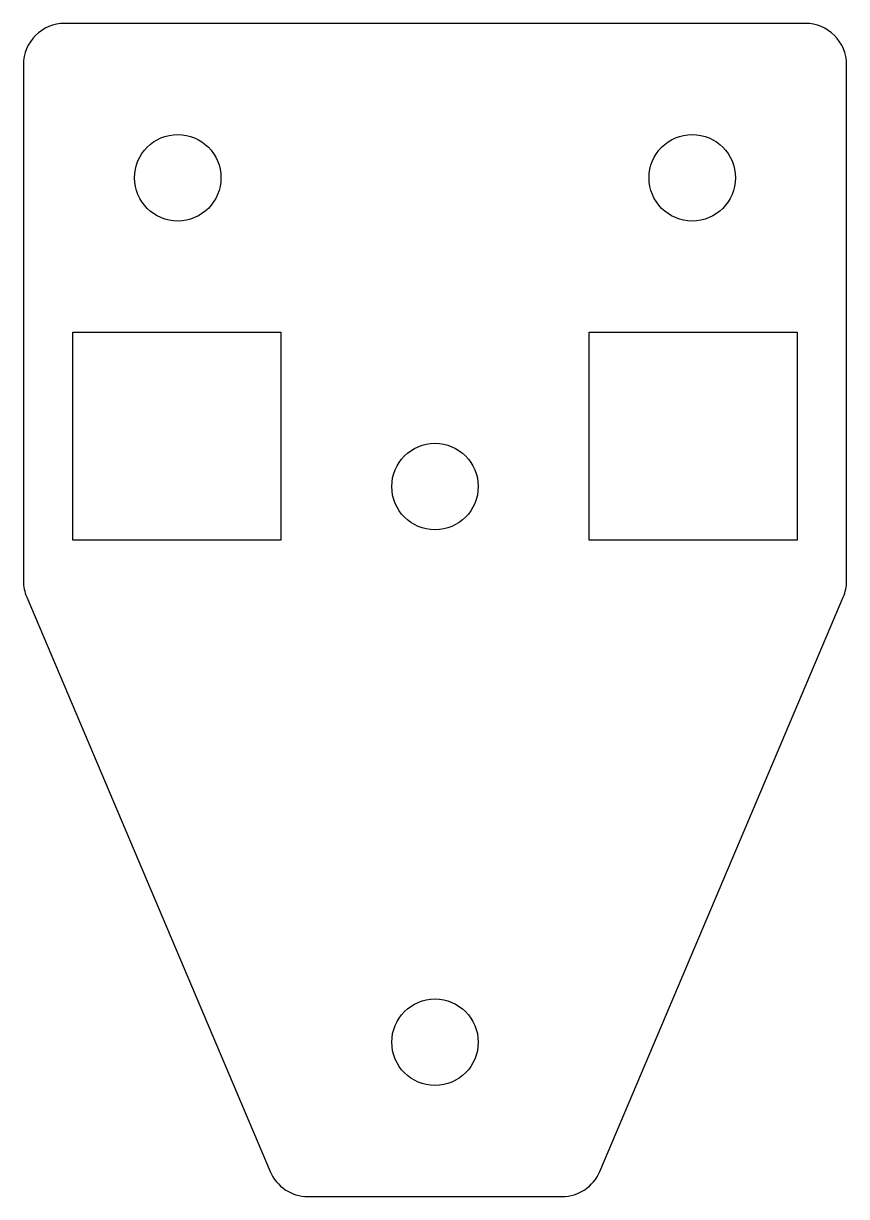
# Model space of a CAD drawing. Header units: millimetres. Extents: x 0 to 40, y -57 to 0.
import ezdxf

# ---------------------------------------------------------------- set-up
doc = ezdxf.new("R2010")
doc.units = ezdxf.units.MM

msp = doc.modelspace()

# ---------------------------------------------------------------- linework, layer by layer
msp.add_lwpolyline([(0, -27.094, 0.100535), (0.158, -27.874), (11.983, -55.78, 0.301138), (13.825, -57), (26.175, -57, 0.301138), (28.017, -55.78), (39.842, -27.874, 0.100535), (40, -27.094), (40, -2, 0.414214), (38, 0), (2, 0, 0.414214), (0, -2)], format="xyb", close=True)
for points in [[(2.4, -25.1), (2.4, -15), (12.5, -15), (12.5, -25.1)], [(27.5, -25.1), (27.5, -15), (37.6, -15), (37.6, -25.1)]]:
    msp.add_lwpolyline(points, close=True)
for centre in [(7.5, -7.5), (32.5, -7.5), (20, -22.5), (20, -49.5)]:
    msp.add_circle(centre, 2.1)

doc.saveas('drawing.dxf')
